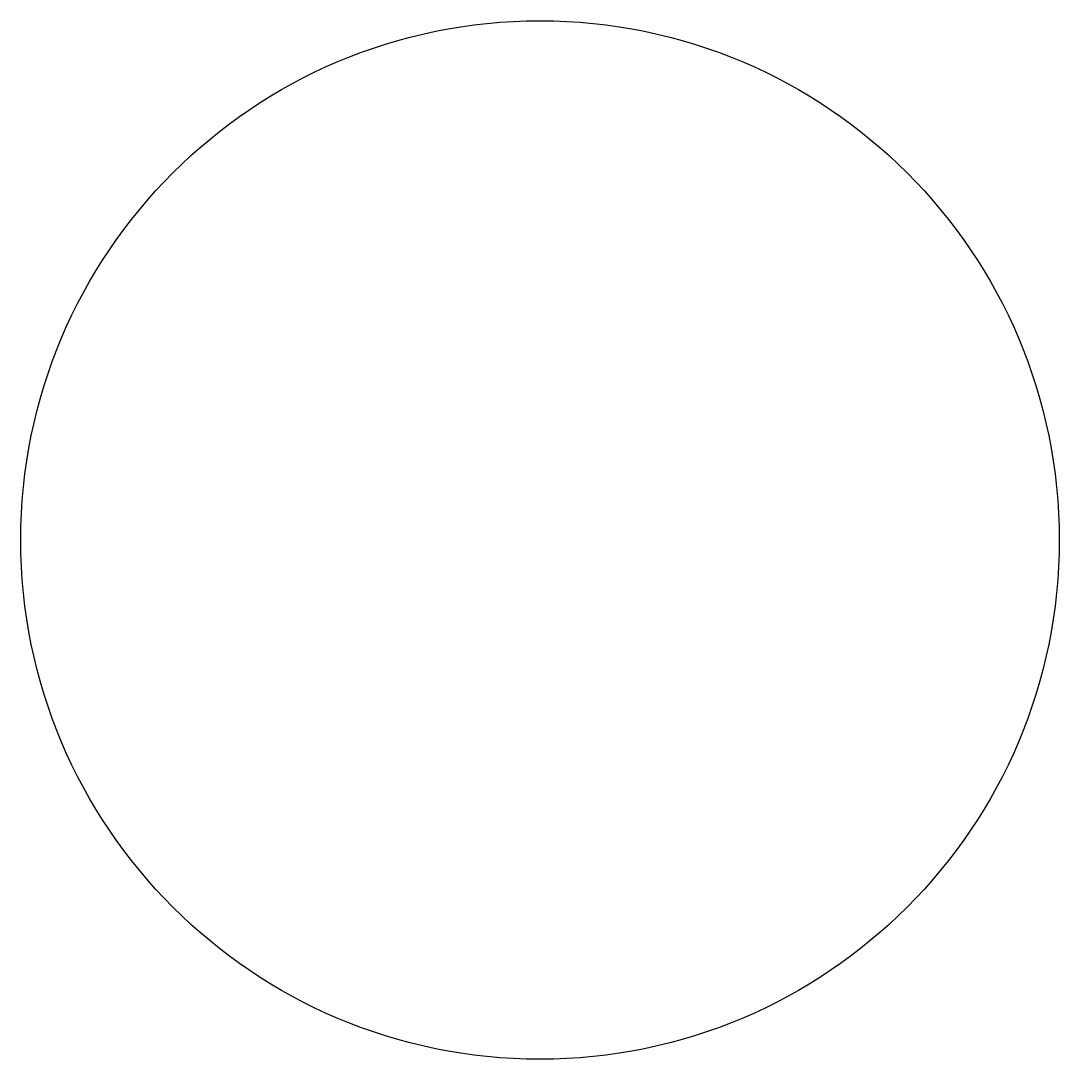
# Model space of a CAD drawing. Extents: x -7.8 to 7.8, y -7.8 to 7.8.
import ezdxf

# ---------------------------------------------------------------- set-up
doc = ezdxf.new("R2010")
doc.units = 0
doc.layers.get('0').update_dxf_attribs({"linetype": 'continuous'})

# ---------------------------------------------------------------- blocks, each defined once
blk = doc.blocks.new('SKETCH')
at = {"color": 7}
blk.add_circle((0, 0), 7.75, dxfattribs=at)

msp = doc.modelspace()

# ---------------------------------------------------------------- block references
at = {"color": 7}
msp.add_blockref('SKETCH', (0, 0), dxfattribs=at)

doc.saveas('drawing.dxf')
